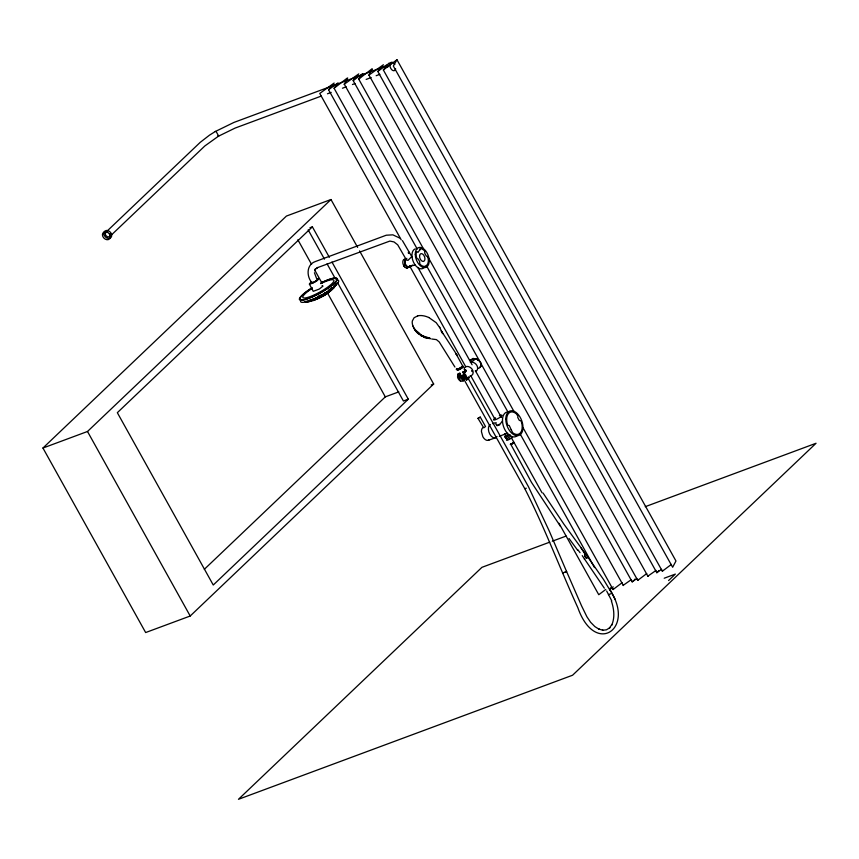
<?xml version="1.0" encoding="UTF-8"?>
<svg xmlns="http://www.w3.org/2000/svg" width="859" height="859" viewBox="0 0 859 859"><rect width="100%" height="100%" fill="white"/><g stroke="black" fill="none" stroke-linecap="round" stroke-linejoin="round"><path stroke-width="1.29" d="M465.771 370.175C465.277 372.967 466.416 369.628 464.687 369.51M423.401 248.702L334.087 88.252L338.017 82.904L328.546 89.733L417.206 249.013M336.996 282.89L335.021 286.176L330.253 290.127A19.338 3.855 -29.1 0 1 325.679 293.177L315.564 298.599L306.566 301.767A19.338 3.855 -29.1 0 1 305.568 301.906M646.741 573.565L637.722 580.373L358.718 79.103L363.046 73.724L361.864 74.164L353.178 80.596L632.181 581.865L636.938 578.461M671.373 564.417L662.353 571.224L383.35 69.955L387.677 64.575L386.486 65.016L377.81 71.447L656.813 572.717L661.57 569.324M622.109 582.713L613.09 589.521L613.53 588.64M637.722 580.373L638.162 579.503M662.353 571.224L662.794 570.355M481.104 365.215L480.374 362.176M469.1 376.886L468.466 377.026M459.597 374.137L459.114 375.598L461.154 376.929L460.306 373.848L459.597 374.137L460.22 373.719M481.126 364.624L480.621 362.788L481.126 364.624L480.396 367.072A5.272 4.091 46.4 0 1 478.119 368.318M322.125 285.564L323.005 286.09L319.301 289.064L313.245 291.319L309.401 284.104L310.743 282.214M581.071 547.999L585.344 554.463L584.614 555.301L586.901 558.393L587.76 556.965L585.462 553.862L584.485 553.83L585.451 553.851L563.858 524.097L543.103 493.077M582.23 555.623L604.339 588.19M584.41 559.316L584.528 558.726M408.497 252.664C410.516 254.425 407.928 249.765 408.454 253.459M408.605 252.299L409.389 253.029L408.476 252.106M404.836 259.826L405.169 264.389L408.197 267.374M466.909 378.755L466.577 380.065L462.926 371.915L465.256 371.099L465.578 370.272L464.44 369.005M459.79 372.913L457.793 374.331L457.557 377.058A5.294 4.112 46.4 0 0 460.617 381.181L463.194 380.913L464.569 379.302M396.965 59.733L393.325 65.993L672.64 567.262L675.969 561.002L396.965 59.733L383.35 69.955M480.6 366.492L480.976 364.087L480.933 366.041L480.976 365.354L479.902 367.384M465.557 369.95L465.159 369.671M587.76 556.965L603.458 579.395L609.772 589.843C636.047 628.595 595.083 656.802 577.849 607.71C559.821 568.218 544.638 527.447 524.838 488.75L462.217 376.242M314.609 270.746L315.328 269.017L314.963 269.694L317.68 267.482L316.992 267.815L389.868 241.068L394.013 241.937L397.706 244.815L406.253 259.633M428.856 338.478L429.017 338.102M470.603 361.822L473.996 360.404L473.889 359.642M420.889 335.708L421.447 335.998L421.361 334.806M421.683 335.558L421.436 335.235A13.712 8.472 31.6 0 0 424.69 336.803M462.722 366.031L455.109 352.126L441.268 330.812L442.729 333.636L441.966 332.261M623.162 585.366L631.419 579.546M647.783 576.217L656.051 570.397M415.477 330.339L415.112 329.416M428.92 337.834L422.424 335.858L415.455 330.157M560.455 526.384L531.528 482.436L510.579 443.953M318.872 297.966C316.273 294.938 320.6 300.21 318.657 296.602C318.71 298.61 319.011 298.545 318.485 296.656M418.805 333.378L418.236 333.077M424.937 337.458L425.162 337.072M460.306 373.848L459.479 375.233L462.078 378.153L459.479 375.233L464.139 378.54L463.033 378.347L463.044 379.334M466.029 370.594L465.524 370.884L465.868 370.304M333.56 287.314L333.764 287.11M417.861 333.185L418.108 332.809M334.215 287.668L333.721 288.152L333.582 286.466M480.267 417.109L478.012 418.419L483.778 427.825L485.518 426.536L480.267 417.109L477.948 418.301M324.391 295.238L325.293 294.465L324.67 293.263M502.558 420.953L500.335 423.734L497.705 425.28L495.836 424.217L496.137 422.639M329.899 289.719L330.532 290.922L329.942 289.666M330.006 291.33C329.652 288.28 329.072 292.039 330.575 290.868M321.051 295.367C322.05 294.959 322.254 298.245 321.696 294.991M403.676 259.654L403.333 260.073A4.606 2.749 69.6 0 0 403.741 265.614L404.568 266.784L403.741 265.603A4.606 2.749 69.6 0 0 407.628 267.858L406.715 267.997L407.628 267.858M456.687 368.5L456.258 369.402L457.944 369.08A3.704 0.741 -29.1 0 0 461.927 366.782M335.085 286.573L334.441 285.381M429.103 338.532L429.575 337.963M411.547 257.206L411.901 256.476L407.95 260.406L406.017 259.568L406.833 258.323M425.098 337.716L425.57 337.179M417.571 333.163L417.775 332.283M610.287 588.275L610.781 587.717M333.313 288.184L333.163 288.334M634.361 579.728L634.908 579.127M505.436 435.706L505.135 436.286L509.162 434.461M658.381 571.203L658.982 570.58M325.185 294.562C324.187 291.469 324.23 295.979 325.293 294.465M328.546 89.733L334.13 83.044L319.752 93.438L401.228 239.833M353.178 80.596L358.751 73.895L344.115 84.354L347.712 78.029L346.939 78.309L334.087 88.252M377.81 71.447L383.382 64.758L368.747 75.216L372.344 68.881L371.571 69.16L358.718 79.103M632.181 581.865L633.083 580.995M656.813 572.717L657.715 571.847M107.354 230.824L200.222 142.347L209.478 135.174L215.437 131.427L216.221 131.663L218.669 136.055L204.85 145.955L111.058 235.312M359.567 250.903L433.666 384.037L190.204 616.01L145.654 632.546L42.95 448.033L286.423 216.06L330.973 199.524L357.623 247.403M42.95 448.033L87.5 431.486L330.973 199.524M329.351 257.335L312.386 226.851L117.339 412.685L213.257 585.022L408.304 399.188L331.961 262.027M204.324 569.313L385.315 396.869L398.801 391.865M510.633 443.845C509.097 446.004 516.216 441.805 513.156 442.406M668.581 580.534L675.346 574.091L664.211 578.225M332.175 289.429L332.304 289.322C329.985 286.595 333.807 291.77 332.025 287.98M499.315 436.372L504.491 434.224M332.1 289.676L332.648 289.182L331.939 288.044L332.573 289.268M510.869 443.684C508.807 445.842 515.583 442.417 513.381 442.353M321.384 296.742L322.179 296.312L321.491 296.72M330.361 291.072L331.102 290.503L330.243 289.472M328.074 292.683C325.346 294.293 329.427 292.683 327.429 291.459M331.413 288.517L332.186 289.601M613.251 586.858L609.568 589.8M605.788 589.446L598.755 594.707L558.984 523.26M410.731 266.591L410.087 266.795L411.601 265.635L410.505 266.032L415.144 265.087M331.338 288.152L329.996 289.161A19.231 3.833 -29.1 0 1 328.535 290.192M329.985 291.212C328.707 292.253 331.391 290.589 329.362 290.117M330.898 289.204L334.881 286.079A21.69 4.327 -29.1 0 0 338.478 281.977A21.593 4.306 -29.1 0 0 338.51 280.517L338.156 280.227A21.69 4.327 -29.1 0 0 336.921 279.97M325.067 293.853L325.368 293.563A18.264 3.64 -29.1 0 0 332.293 288.753L333.947 287.303A18.554 3.694 -29.1 0 0 336.234 284.265A18.125 3.608 -29.1 0 0 336.223 283.62M405.416 259.021L405.856 258.709A4.563 2.727 69.6 0 0 405.469 264.808A4.563 2.727 69.6 0 0 410.044 266.569L408.669 267.417M466.265 376.671L463.076 378.089L466.104 376.822M327.966 292.93L328.567 292.479L327.751 291.437M326.603 293.918L326.42 294.036M319.773 297.762L320.439 297.439L319.924 297.676M300.79 300.382A21.69 4.327 -29.1 0 0 300.757 301.842A21.915 4.37 -29.1 0 0 302.357 302.379A21.69 4.327 -29.1 0 0 305.428 301.96L308.188 301.155A21.69 4.327 -29.1 0 0 322.318 294.637L324.369 293.391L325.024 294.583M407.434 267.901L408.422 267.138A4.606 2.749 69.6 0 0 408.68 266.483M321.663 295.281C323.639 295.41 320.987 297.429 322.479 296.355M325.099 293.638L325.293 293.553A18.146 3.619 -29.1 0 1 317.164 298.062L309.616 301.155L310.367 300.961M323.005 291.469L329.491 287.282A21.819 4.349 -29.1 0 0 333.657 284.039L335.708 282.096A21.722 4.327 -29.1 0 0 337.533 279.218L336.46 277.962A21.722 4.327 -29.1 0 0 321.352 282.697M316.982 298.975L317.669 298.707L317.111 299.007M467.586 377.928L468.391 377.455M465.277 372.044L463.849 372.548L465.438 371.775L463.849 372.548L464 375.276L465.095 377.241M467.801 377.756L528.468 486.742L549.223 530.969L566.553 571.46L562.72 573.028L563.515 572.781M215.276 131.534L233.927 122.429L387.538 65.391M611.372 601.021C613.97 608.73 615.087 617.438 611.748 625.105L612.005 624.386L609.385 628.036L609.911 627.671L606.475 629.797L602.449 630.291L603.082 630.227L598.702 629.046L599.357 629.422L594.836 626.565L590.605 622.26L586.912 616.773L581.597 605.928L566.553 571.46L565.211 572.105M504.061 434.611L507.701 433.258M463.957 374.717L460.875 375.855M320.611 296.827L320.439 296.774M509.033 438.777L509.58 438.487M321.137 297.171C318.753 293.961 322.823 299.329 320.912 295.754M320.976 297.257L321.545 296.956M473.191 359.47L476.745 359.126L479.859 361.381M468.176 378.465L469.175 377.541L466.577 380.065L462.926 371.915L465.471 372.162M321.846 295.152L322.308 296.473M506.209 433.43L504.684 434.085M312.966 282.45L314.652 281.655A3.103 0.623 -29.1 0 0 317.078 279.787L314.426 272.733M313.02 300.564C310.958 301.112 315.607 300.306 312.901 299.157C314.577 301.026 312.204 300.693 312.3 299.383M314.813 299.952C313.395 300.768 316.413 299.093 313.922 298.846M318.41 296.763L318.592 298.127M465.428 371.84L463.849 372.548L465.363 371.936M316.842 297.622L317.293 298.964M316.026 299.49L315.457 298.245M526.309 488.202L524.795 488.653M492.701 423.68L494.999 422.821M321.223 96.101L235.087 128.088L218.175 136.345L217.714 135.926M327.462 93.781L331.209 92.396M342.451 88.219L346.188 86.834M352.437 84.515L354.928 83.591M366.159 79.415L371.152 77.557M376.156 75.71L379.893 74.314M107.654 231.844L105.421 232.671L105.528 235.28L107.869 237.063L110.092 236.236L109.984 233.627M309.938 227.764L312.386 226.851M431.197 384.961L433.666 384.037M408.304 399.188L403.419 401.003L337.512 282.6M549.76 542.147L481.931 567.327L238.469 799.299L572.577 675.228L816.05 443.265L645.227 506.692M552.273 541.213L566.092 536.08M467.317 378.057L468.284 377.713M417.775 315.833L414.092 317.733L412.299 321.051A15.548 9.578 31.5 0 0 415.488 330.146M566.264 571.536L565.748 571.707L566.553 571.46M313.106 300.188L312.579 300.339L313.159 300.081M488.137 440.356L495.826 437.671M513.059 442.492L513.929 442.385L510.343 444.361M311.194 301.155C309.573 301.734 312.44 300.94 310.571 299.963M322.211 296.226L321.577 295.034M312.418 282.783L313.245 282.579A2.845 0.569 -29.1 0 0 315.65 281.322M507.164 438.509L506.284 438.509A2.749 0.548 -29.1 0 1 506.359 438.294M459.79 374.32L457.793 374.331L460.617 381.181M464.826 378.432L462.937 379.023L463.194 380.913L457.793 374.331M473.932 359.094L475.263 358.869M309.401 284.104L312.708 283.245L317.465 280.453L318.882 278.488L317.647 278.563M431.733 339.004L436.415 339.616L439.239 341.957L454.905 367.029M430.574 338.725L424.55 337.458L418.032 333.496A14.173 8.751 31.6 0 1 413.77 328.009L413.072 326.119M464.171 369.628L465.159 369.789L465.975 371.432M428.77 317.465L436.222 322.705L439.765 327.698M399.575 237.997L392.874 234.84L386.26 235.216L315.264 261.576C306.448 264.572 306.405 276.147 311.688 282.418A3.103 0.623 -29.1 0 1 312.053 281.967M420.223 334.699L421.962 335.837M463.377 372.989L464.805 373.976M419.428 334.022L415.681 330.328M419.353 334.13L415.284 329.963M418.333 333.152L418.795 333.281M577.839 549.76L580.04 552.691M577.731 550.372L569.023 538.486M402.442 240.638L411.912 256.862M609.954 589.338L615.28 599.593M610.953 593.709L608.462 594.632M606.658 591.003L611.769 600.881M309.884 300.167L310.571 301.337M320.364 296.044L321.041 297.225M314.963 298.46L315.64 299.641M321.32 295.163L321.975 296.344M310.153 300.081L310.818 301.273M369.005 75.141L648.008 576.41M344.373 84.289L623.376 585.559M427.965 256.905L514.004 411.493M523.131 427.889L613.09 589.521M426.332 265.42L507.819 411.815M520.2 434.063L594.514 567.584M417.925 267.439L472.096 364.764M475.36 370.626L501.463 417.528M511.395 437.768L542.04 492.808M409.614 265.903L465.739 366.75M470.968 376.124L495.117 419.514M308.156 229.836L324.466 259.15M327.075 263.842L335.558 279.078M297.88 239.779L311.581 264.4M314.845 270.263L322.018 283.159M327.236 292.532L385.315 396.869M87.5 431.486L190.204 616.01M327.247 291.566L327.891 292.758M329.802 289.762L330.447 290.954M314.115 298.792L314.748 299.984M324.605 293.273L325.239 294.476M439.647 327.129L441.655 331.606M471.935 370.562L472.192 371.26M472.074 370.905L472.267 371.625M456.763 368.876L457.042 369.155A3.35 0.666 -29.1 0 0 460.574 367.673A3.35 0.666 -29.1 0 0 462.582 365.762M387.763 67.077A4.445 2.663 69.6 0 1 391.285 63.727M395.655 68.806A4.445 2.663 69.6 0 1 391.629 69.59A4.445 2.663 69.6 0 1 390.373 63.061A4.445 2.663 69.6 0 1 394.839 64.543M584.56 556.074A422.746 252.761 69.6 0 1 586.085 558.135M497.039 436.469A7.108 4.252 69.6 0 1 489.834 434.203A7.108 4.252 69.6 0 1 490.403 424.539M517.247 435.61A13.014 7.785 69.6 0 1 511.212 436.329A13.068 7.817 69.6 0 1 506.896 432.796A13.014 7.785 69.6 0 1 502.719 417.614A13.068 7.817 69.6 0 1 506.585 412.137M482.715 427.771A6.883 4.112 69.6 0 0 481.448 431.68L482.855 436.759A6.958 4.155 69.6 0 0 489.351 439.69M499.38 415.702A4.81 0.956 -29.1 0 1 501.248 416.347A4.81 0.956 -29.1 0 1 494.709 419.933A4.81 0.956 -29.1 0 1 495.536 417.818M499.82 424.754A4.81 0.956 -29.1 0 1 496.749 425.581M509.655 434.761A3.103 0.623 -29.1 0 1 505.801 436.834A3.103 0.623 -29.1 0 1 505.64 435.921M510.858 436.05A3.103 0.623 -29.1 0 1 506.713 438.401M506.123 438.519A3.103 0.623 -29.1 0 1 506.198 437.779M409.872 266.913A4.639 2.77 69.6 0 1 405.555 264.959A4.639 2.77 69.6 0 1 405.459 258.967M412.803 265.034A3.307 0.655 -29.1 0 1 409.625 265.979M423.916 267.761A10.544 6.303 69.6 0 1 413.469 262.102A10.544 6.303 69.6 0 1 415.284 248.831M404.063 259.375A4.606 2.749 69.6 0 1 406.21 259.643M464.161 368.135A5.326 4.134 46.4 0 1 472.01 369.059A5.326 4.134 46.4 0 1 469.916 376.017M470.367 362.401A5.326 4.134 46.4 0 1 476.906 365.483A5.326 4.134 46.4 0 1 475.446 371.539M464.773 374.009A5.294 4.112 46.4 0 1 466.856 378.722M462.55 366.471A3.35 0.666 -29.1 0 1 460.435 368.769A3.35 0.666 -29.1 0 1 457.353 369.359M462.733 366.525A3.49 0.698 -29.1 0 1 460.521 368.919A3.49 0.698 -29.1 0 1 457.31 369.542M464.257 374.707A2.942 0.591 -29.1 0 1 461.047 375.898M465.557 374.964A2.942 0.591 -29.1 0 1 462.604 376.543A2.942 0.591 -29.1 0 1 461.508 376.414M511.674 436.866A3.393 0.676 -29.1 0 1 511.771 437.822L509.537 439.282A3.393 0.676 -29.1 0 1 506.767 440.291A3.393 0.676 -29.1 0 1 507.239 439.207M509.999 434.654A3.393 0.676 -29.1 0 1 505.811 436.973A3.393 0.676 -29.1 0 1 505.403 436.104M320.976 282.998A20.949 4.177 -29.1 0 1 334.677 282.729A20.949 4.177 -29.1 0 1 304.612 299.48A20.949 4.177 -29.1 0 1 311.881 288.066M309.68 301.069A18.264 3.64 -29.1 0 1 305.063 301.724M312.096 287.808A21.722 4.327 -29.1 0 0 299.544 299.78A21.722 4.327 -29.1 0 0 317.401 294.573A21.819 4.349 -29.1 0 0 322.93 291.523M320.718 283.631A17.728 3.533 -29.1 0 1 332.089 283.502A17.728 3.533 -29.1 0 1 306.846 297.643A17.728 3.533 -29.1 0 1 312.257 288.377M330.94 289.161A21.593 4.306 -29.1 0 1 324.208 293.52M335.88 283.824A19.199 3.833 -29.1 0 1 333.625 286.251M320.149 295.271A19.231 3.833 -29.1 0 1 318.378 296.194M335.901 283.953A17.728 3.533 -29.1 0 1 322.823 295.142A17.728 3.533 -29.1 0 1 305.224 301.423M417.753 315.833A15.548 9.578 31.5 0 1 428.759 317.486M462.679 366.052A5.337 1.031 -29.5 0 1 461.874 366.804M430.219 338.328A13.948 8.611 31.6 0 1 427.524 337.974M426.601 337.748A13.948 8.611 31.6 0 1 422.864 336.309M426.622 337.662A13.937 8.601 31.6 0 1 420.158 334.548M419.836 249.894L417.979 252.363L416.615 251.547A9.256 5.53 69.6 0 0 416.304 256.605L417.044 258.699L418.075 258.881L419.632 261.533L419.858 264.1A9.256 5.53 69.6 0 0 426.118 265.882A9.256 5.53 69.6 0 0 428.222 258.72L427.438 256.358L426.408 256.175L424.851 253.512L424.625 250.946A9.256 5.53 69.6 0 0 420.835 248.691L419.568 249.099L419.836 249.894M511.212 429.736L512.716 432.753A11.768 7.044 69.6 0 0 520.704 432.517A11.768 7.044 69.6 0 0 521.166 421.06L519.212 420.234L517.719 417.399L517.923 416.078L516.173 413.619A11.768 7.044 69.6 0 0 508.195 413.845A11.768 7.044 69.6 0 0 507.723 425.302L509.237 425.484L511.212 429.736M307.747 301.702L307.05 301.885L307.747 301.702M323.811 295.056L323.07 295.528L323.811 295.056M326.441 293.413L325.722 293.918L326.441 293.413M469.884 360.436L473.234 359.051A2.083 0.676 -21.6 0 0 473.159 358.364L469.884 360.436M331.359 289.816L330.769 290.321L331.359 289.816M326.892 293.649L327.472 293.263L326.892 293.649M328.943 292.243L329.502 291.813L328.943 292.243M325.99 294.283L325.271 294.744L325.99 294.283M314.222 299.308L314.952 299.093L314.222 299.308M306.888 301.423L306.148 301.595L306.888 301.423M322.673 296.269L323.349 295.893L322.673 296.269M315.629 299.254L316.327 299.018L315.629 299.254M314.705 299.855L313.964 300.135L314.705 299.855M315.715 299.437L316.337 299.222L315.715 299.437M323.585 295.818L324.23 295.432L323.585 295.818M311.57 300.875L310.861 301.101L311.57 300.875M318.281 298.545L318.936 298.245L318.281 298.545M308.542 301.777L309.208 301.627L308.542 301.777M475.843 358.89L474.759 358.89L478.055 359.738L475.843 358.89M315.704 298.03L316.305 299.211L315.704 298.03M478.57 360.05L477.153 359.234L479.097 360.544L478.57 360.05M457.117 355.519L456.129 353.844L457.117 355.519M311.076 301.198L310.432 300.006L311.108 301.187M103.81 233.627A4.445 3.447 46.4 0 0 109.877 238.254A4.445 3.447 46.4 0 0 109.598 231.479A4.445 3.447 46.4 0 0 103.81 233.627M102.457 234.915A4.445 3.447 46.4 0 0 108.524 239.543A4.445 3.447 46.4 0 0 108.245 232.768A4.445 3.447 46.4 0 0 102.457 234.915M505.801 419.332A13.014 7.785 69.6 0 0 518.836 435.449A13.014 7.785 69.6 0 0 518.525 414.886A13.014 7.785 69.6 0 0 505.801 419.332M419.568 255.842A4.07 2.437 69.6 0 0 423.326 261.426A4.07 2.437 69.6 0 0 423.831 255.316A4.07 2.437 69.6 0 0 419.568 255.842M415.284 254.361A10.544 6.303 69.6 0 0 425.849 267.396A10.544 6.303 69.6 0 0 425.581 250.731A10.544 6.303 69.6 0 0 415.284 254.361"/></g></svg>
